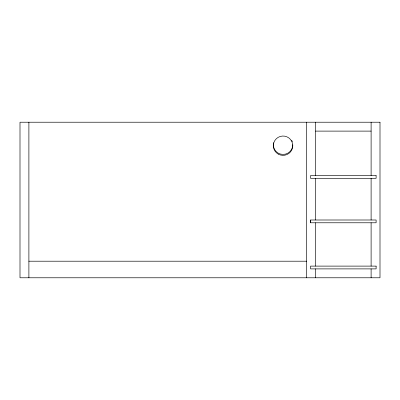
<?xml version="1.0" encoding="UTF-8"?>
<svg xmlns="http://www.w3.org/2000/svg" width="400" height="400" viewBox="0 0 400 400"><rect width="100%" height="100%" fill="white"/><g stroke="black" fill="none" stroke-linecap="round" stroke-linejoin="round"><path stroke-width="0.6" d="M310.555 222.78L310.555 220L376.11 220L376.11 222.78L310.555 222.78L310.665 220M315.555 131.11L371.11 131.11M28.89 261.205L306.665 261.205M371.11 122.22L371.11 175.555M371.11 178.335L371.11 220M371.11 222.78L371.11 266.11M371.11 268.89L371.11 277.78M315.555 122.22L315.555 175.555M315.555 178.335L315.555 220M315.555 222.78L315.555 266.11M315.555 268.89L315.555 277.78M306.665 122.22L306.665 277.78M28.89 122.22L28.89 277.78M292.78 144.755A9.72 9.665 0 0 1 283.055 154.42A9.72 9.665 0 0 1 273.335 144.755M273.345 144.25A9.72 9.665 0 0 1 273.545 142.74M291.715 140.365A9.72 9.665 0 0 1 292.305 141.77M380 122.22L20 122.22L20 277.78L380 277.78L380 122.22M376.11 175.555L310.555 175.555L310.555 178.335L376.11 178.335L376.11 175.555M376.11 266.11L310.555 266.11L310.555 268.89L376.11 268.89L376.11 266.11M278.195 154.07A9.72 9.665 0 0 0 292.78 145.7A9.72 9.665 0 0 0 278.195 137.33A9.72 9.665 0 0 0 278.195 154.07"/></g></svg>
